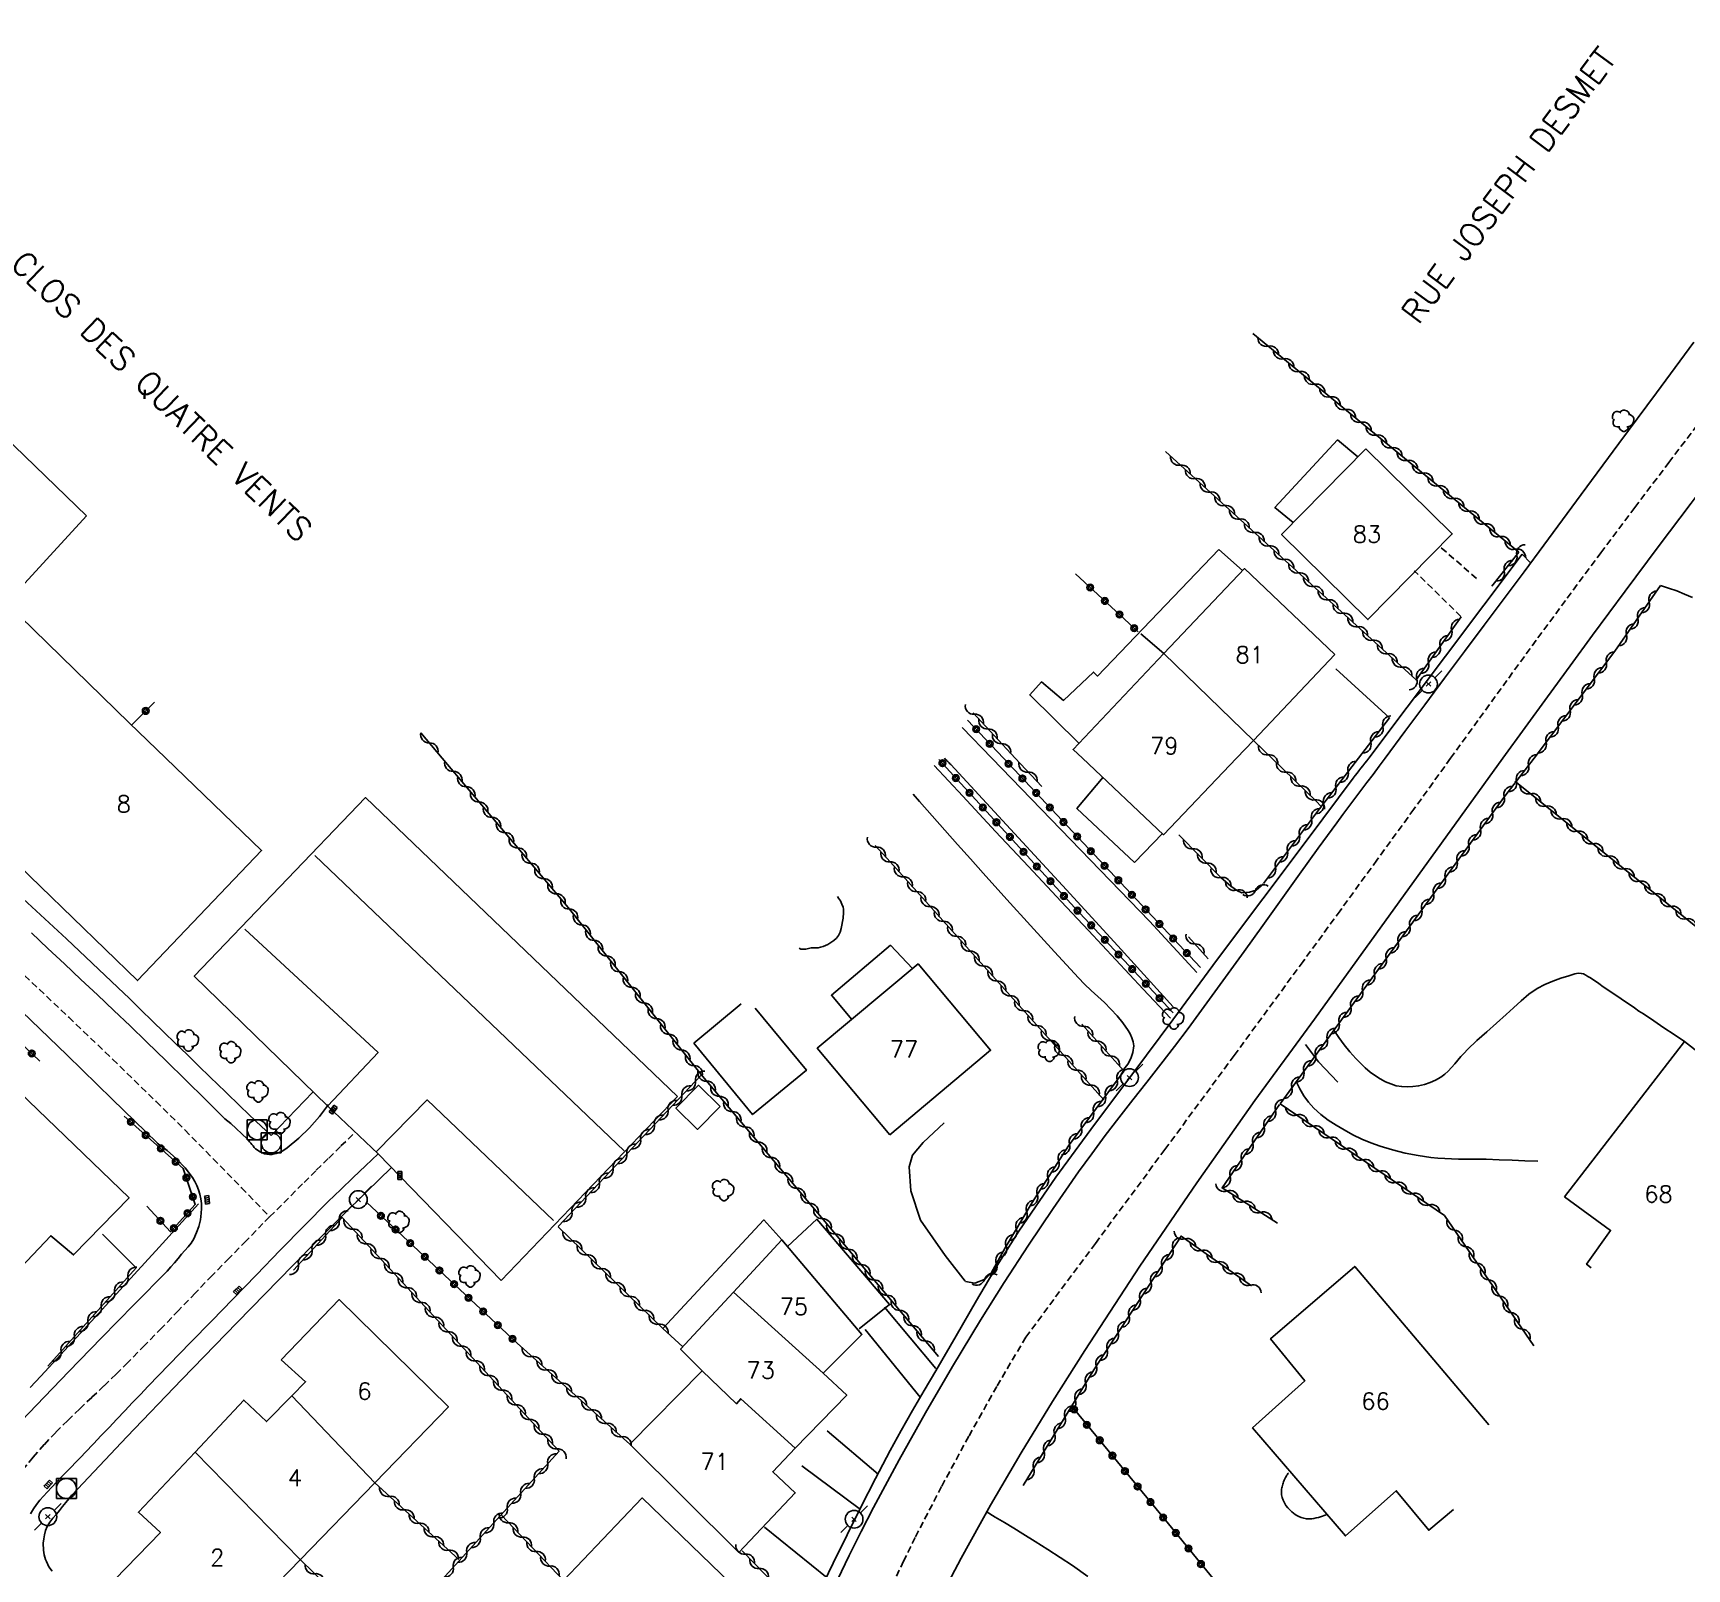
# Model space of a CAD drawing. Header units: millimetres. Extents: x 159000 to 160002, y 156999 to 158000.
# Drawn here: x 159365.5 to 159489.5, y 157110.2 to 157225.4 of the extents above; entities that cross this region are included whole.
import ezdxf
from ezdxf.enums import TextEntityAlignment as Align

# ---------------------------------------------------------------- set-up
doc = ezdxf.new("R2010")
doc.units = ezdxf.units.MM
doc.linetypes.add('DASHED', pattern=[0.75, 0.5, -0.25])
doc.layers.get('0').update_dxf_attribs({"linetype": 'CONTINUOUS'})
for name, color, linetype in [('W0001', 6, 'DASHED'), ('W0006', 2, 'CONTINUOUS'), ('W0008', 7, 'CONTINUOUS'), ('W0014', 7, 'CONTINUOUS'), ('W0017', 7, 'CONTINUOUS'), ('W0071', 7, 'CONTINUOUS'), ('W0101', 7, 'CONTINUOUS'), ('W0104', 1, 'CONTINUOUS'), ('W0112', 1, 'DASHED'), ('W0300', 7, 'CONTINUOUS'), ('W0310', 3, 'CONTINUOUS'), ('W0323', 7, 'CONTINUOUS'), ('W0401', 7, 'CONTINUOUS'), ('W0420', 7, 'CONTINUOUS'), ('W0473', 7, 'CONTINUOUS'), ('W0515', 5, 'CONTINUOUS'), ('W0989', 7, 'CONTINUOUS'), ('W0991', 7, 'CONTINUOUS'), ('W1102', 7, 'CONTINUOUS')]:
    doc.layers.add(name, color=color, linetype=linetype)
doc.styles.get("Standard").update_dxf_attribs({"font": 'romans.shx', "width": 0.85})

# ---------------------------------------------------------------- blocks, each defined once
blk = doc.blocks.new('T300')
for p, q in [((-0.8, 0.51), (-0.86, 0.34)), ((-0.86, 0.34), (-0.86, 0.17)), ((-0.86, 0.17), (-0.74, 0.06)), ((-0.69, 0.63), (-0.8, 0.51)), ((-0.8, -0.06), (-0.74, 0.06)), ((-0.74, 0.06), (-0.69, 0.11)), ((-0.57, 0.69), (-0.69, 0.63)), ((-0.46, 0.69), (-0.57, 0.69)), ((-0.29, 0.63), (-0.46, 0.69)), ((-0.29, 0.63), (-0.17, 0.74)), ((-0.23, 0.57), (-0.29, 0.63)), ((-0.17, 0.74), (-0.06, 0.8)), ((-0.06, 0.8), (0.06, 0.8)), ((0.06, 0.8), (0.23, 0.74)), ((0.23, 0.74), (0.34, 0.63)), ((0.34, 0.63), (0.4, 0.51)), ((0.46, 0.46), (0.34, 0.46)), ((0.4, 0.51), (0.4, 0.46)), ((0.57, 0.4), (0.46, 0.46)), ((0.57, 0.4), (0.69, 0.29)), ((0.69, 0.29), (0.74, 0.17)), ((0.74, 0.06), (0.69, -0.17)), ((0.74, 0.17), (0.74, 0.06)), ((-0.8, -0.17), (-0.8, -0.06)), ((-0.8, -0.23), (-0.8, -0.17)), ((-0.74, -0.34), (-0.8, -0.23)), ((-0.69, -0.4), (-0.74, -0.34)), ((-0.51, -0.46), (-0.69, -0.4)), ((-0.4, -0.46), (-0.51, -0.46)), ((-0.4, -0.46), (-0.34, -0.46)), ((-0.34, -0.46), (-0.34, -0.4)), ((-0.34, -0.51), (-0.34, -0.46)), ((-0.29, -0.63), (-0.34, -0.51)), ((-0.17, -0.74), (-0.29, -0.63)), ((-0.06, -0.8), (-0.17, -0.74)), ((0.06, -0.8), (-0.06, -0.8)), ((0.17, -0.74), (0.06, -0.8)), ((0.23, -0.69), (0.17, -0.74)), ((0.29, -0.46), (0.23, -0.46)), ((0.29, -0.63), (0.23, -0.69)), ((0.46, -0.4), (0.29, -0.46)), ((0.34, -0.51), (0.29, -0.63)), ((0.34, -0.51), (0.34, -0.46)), ((0.57, -0.34), (0.46, -0.4)), ((0.63, -0.29), (0.57, -0.34)), ((0.69, -0.17), (0.63, -0.29))]:
    blk.add_line(p, q)
blk = doc.blocks.new('T473')
for p, q in [((-0.166667, 0.166667), (0.166667, -0.166667)), ((-0.166667, -0.166667), (0.166667, 0.166667)), ((0.500001, 0.500001), (1.000002, 1.000002)), ((-1.000002, -1.000002), (-0.500001, -0.500001))]:
    blk.add_line(p, q)
blk.add_ellipse((0, 0), major_axis=(0.471405, 0.471405), ratio=1, start_param=5.4977871438, end_param=11.780972451)
blk = doc.blocks.new('T420')
for p, q in [((0.75, 0.75), (-0.75, 0.75)), ((-0.75, 0.75), (-0.75, -0.75)), ((0.75, 0.75), (0.75, -0.75)), ((0.75, -0.75), (-0.75, -0.75))]:
    blk.add_line(p, q)
blk.add_ellipse((0, 0), major_axis=(-0.53, 0.53), ratio=1, start_param=3.926991, end_param=10.210176)
blk = doc.blocks.new('T401')
for p, q in [((-0.3, 0.3), (0, 0.3)), ((-0.3, -0.25), (-0.3, 0.3)), ((-0.3, 0.15), (0, 0.15)), ((-0.3, 0), (0, 0)), ((0, 0.3), (0, -0.25)), ((-0.3, -0.15), (0, -0.15)), ((-0.3, -0.25), (-0.3, -0.3)), ((-0.3, -0.3), (0, -0.3)), ((0, -0.3), (0, -0.25))]:
    blk.add_line(p, q)
blk = doc.blocks.new('t310o')
at = {"color": 0, "linetype": 'Continuous'}
for centre, start, end in [((-0.5, 0.38), 216.8699, 323.1304), ((0.5, -0.37), 36.8699, 143.1303)]:
    blk.add_arc(centre, 0.625, start, end, dxfattribs=at)
blk = doc.blocks.new('t323o')
at = {"color": 0, "linetype": 'Continuous'}
for radius in [0.25, 0.15]:
    blk.add_circle((0, 0), radius, dxfattribs=at)

msp = doc.modelspace()

# ---------------------------------------------------------------- linework, layer by layer
at = {"layer": 'W0001'}
for points in [[(159471.81, 157171), (159473.99, 157174.01), (159476.17, 157177.02), (159478.36, 157180.03), (159480.57, 157183.02), (159483.09, 157186.42), (159485.64, 157189.81), (159488.19, 157193.19), (159490.75, 157196.57), (159493.31, 157199.94), (159495.87, 157203.32), (159498.42, 157206.71), (159500.95, 157210.1), (159503.96, 157214.16), (159506.94, 157218.22), (159509.92, 157222.3), (159512.89, 157226.38), (159515.86, 157230.46), (159518.84, 157234.53), (159521.83, 157238.59), (159524.83, 157242.64), (159540.07, 157262.77)], [(159347.7, 157171), (159349.43, 157169.35), (159351.16, 157167.7), (159352.89, 157166.05), (159354.62, 157164.41), (159356.36, 157162.77), (159358.09, 157161.12), (159359.82, 157159.48), (159361.56, 157157.83), (159364.85, 157154.7), (159368.16, 157151.57), (159371.45, 157148.43), (159374.71, 157145.26), (159376.87, 157143.12), (159379, 157140.96), (159381.13, 157138.79), (159383.23, 157136.6)], [(159471.81, 157171), (159469.06, 157167.18), (159466.29, 157163.37), (159463.52, 157159.56), (159460.75, 157155.76), (159455.57, 157148.7), (159450.38, 157141.65), (159445.17, 157134.61), (159439.95, 157127.58), (159437.77, 157123.88), (159435.67, 157120.14), (159433.63, 157116.37), (159431.65, 157112.56), (159430.78, 157110.78), (159429.94, 157108.99), (159429.13, 157107.19), (159428.35, 157105.37), (159426.43, 157101.36), (159424.52, 157097.34), (159422.6, 157093.32), (159420.68, 157089.3), (159408.73, 157064.2)], [(159383.23, 157136.6), (159385.81, 157139.18), (159386.73, 157140.1), (159387.66, 157141.01), (159388.58, 157141.92), (159389.51, 157142.82)], [(159383.23, 157136.6), (159382.73, 157136.11), (159381.46, 157134.81), (159380.19, 157133.51), (159378.92, 157132.21), (159377.66, 157130.9), (159376.4, 157129.59), (159375.14, 157128.28), (159373.87, 157126.98), (159372.6, 157125.68), (159371.71, 157124.8), (159370.8, 157123.93), (159369.89, 157123.06), (159368.98, 157122.2), (159368.08, 157121.33), (159367.19, 157120.44), (159366.32, 157119.52), (159365.49, 157118.57), (159364.76, 157117.71)]]:
    msp.add_lwpolyline(points, dxfattribs=at)
at = {"layer": 'W0006'}
for points in [[(159409.82, 157141.55), (159386.62, 157163.7)], [(159381.38, 157158.18), (159391.36, 157148.92), (159387.59, 157144.93)], [(159391.24, 157141.51), (159395.05, 157145.37), (159404.52, 157136.32)]]:
    msp.add_lwpolyline(points, dxfattribs=at)
at = {"layer": 'W0008'}
for points in [[(159475.72, 157171), (159477.4, 157173.31), (159479.09, 157175.62), (159480.78, 157177.93), (159482.47, 157180.23), (159484.92, 157183.54), (159487.39, 157186.85), (159489.86, 157190.14), (159492.34, 157193.43), (159494.82, 157196.72), (159497.3, 157200.01), (159499.78, 157203.3), (159502.25, 157206.6), (159508, 157214.27), (159513.75, 157221.94), (159519.48, 157229.63), (159525.2, 157237.33), (159530.75, 157244.86), (159536.29, 157252.41), (159541.81, 157259.98), (159547.31, 157267.56)], [(159490.05, 157202.21), (159487.25, 157198.4), (159484.44, 157194.6), (159481.62, 157190.79), (159478.8, 157186.99), (159477.32, 157184.99), (159475.83, 157182.99), (159474.34, 157180.99), (159472.85, 157179), (159471.36, 157177), (159469.87, 157175), (159468.38, 157173), (159466.9, 157171)], [(159466.9, 157171), (159466.45, 157170.4), (159466, 157169.79), (159465.54, 157169.19), (159465.09, 157168.59), (159464.64, 157167.98), (159464.19, 157167.38), (159463.74, 157166.78), (159463.29, 157166.17), (159461.89, 157164.25), (159460.49, 157162.32), (159459.1, 157160.38), (159457.72, 157158.45), (159456.33, 157156.51), (159454.94, 157154.58), (159453.53, 157152.66), (159452.12, 157150.74), (159451.1, 157149.39), (159450.07, 157148.05), (159449.03, 157146.71), (159447.98, 157145.38), (159446.94, 157144.04), (159445.91, 157142.7), (159444.9, 157141.34), (159443.9, 157139.97), (159442, 157137.24), (159440.14, 157134.47), (159438.32, 157131.67), (159436.55, 157128.85), (159434.46, 157125.39), (159432.42, 157121.9), (159430.44, 157118.37), (159428.53, 157114.81), (159427.61, 157113.01), (159426.71, 157111.2), (159425.83, 157109.37)], [(159461.61, 157151.44), (159475.72, 157171)], [(159414.74, 157067.59), (159417.69, 157074.29), (159420.68, 157080.96), (159423.73, 157087.6), (159426.83, 157094.22), (159428.83, 157098.45), (159430.85, 157102.67), (159432.93, 157106.87), (159435.11, 157111.01), (159437.31, 157114.97), (159439.59, 157118.89), (159441.95, 157122.76), (159444.37, 157126.59), (159448.51, 157132.91), (159452.77, 157139.16), (159457.14, 157145.34), (159461.61, 157151.44)]]:
    msp.add_lwpolyline(points, dxfattribs=at)
at = {"layer": 'W0014'}
for points in [[(159344.9, 157171), (159345.92, 157170.01), (159346.95, 157169.02), (159347.98, 157168.03), (159349.01, 157167.05), (159350.54, 157165.58), (159352.07, 157164.11), (159353.6, 157162.64), (159355.13, 157161.17), (159356.66, 157159.71), (159358.18, 157158.24), (159359.71, 157156.77), (159361.24, 157155.3), (159364.63, 157152.01), (159368.03, 157148.73), (159371.41, 157145.44), (159374.8, 157142.15)], [(159383.35, 157142.7), (159382.2, 157143.79), (159381.05, 157144.89), (159379.91, 157145.99), (159378.76, 157147.09), (159377.9, 157147.92), (159377.03, 157148.77), (159376.17, 157149.61), (159375.3, 157150.45), (159374.44, 157151.29), (159373.57, 157152.14), (159372.71, 157152.97), (159371.83, 157153.81), (159369.91, 157155.64), (159367.98, 157157.45), (159366.04, 157159.26), (159364.1, 157161.06)], [(159379.88, 157143.96), (159378.42, 157145.41), (159376.95, 157146.86), (159375.47, 157148.31), (159373.99, 157149.74), (159372.77, 157150.92), (159371.54, 157152.09), (159370.31, 157153.25), (159369.07, 157154.41), (159367.84, 157155.57), (159366.6, 157156.74), (159365.37, 157157.9)], [(159386.46, 157145.96), (159383.35, 157142.7)], [(159387.65, 157145.02), (159386.98, 157144.12), (159386.23, 157143.28), (159385.42, 157142.5), (159384.55, 157141.79), (159384.36, 157141.66), (159384.16, 157141.54), (159383.95, 157141.44), (159383.73, 157141.36), (159383.56, 157141.32), (159383.39, 157141.29), (159383.22, 157141.28), (159383.04, 157141.3), (159382.84, 157141.34), (159382.65, 157141.42), (159382.46, 157141.51), (159382.29, 157141.63), (159382.18, 157141.71), (159382.08, 157141.81), (159381.99, 157141.92), (159381.9, 157142.02), (159381.82, 157142.13), (159381.73, 157142.24), (159381.64, 157142.35), (159381.55, 157142.45), (159381.14, 157142.84), (159380.73, 157143.22), (159380.31, 157143.6), (159379.88, 157143.96)], [(159374.8, 157142.12), (159375.55, 157141.58), (159376.24, 157140.96), (159376.88, 157140.29), (159377.44, 157139.55), (159377.62, 157139.26), (159377.77, 157138.96), (159377.9, 157138.64), (159377.99, 157138.31), (159378.07, 157137.96), (159378.11, 157137.6), (159378.12, 157137.24), (159378.1, 157136.88), (159378.03, 157136.39), (159377.91, 157135.89), (159377.75, 157135.42), (159377.54, 157134.96), (159377.35, 157134.64), (159377.11, 157134.35), (159376.86, 157134.08), (159376.62, 157133.8), (159376.36, 157133.48), (159376.09, 157133.16), (159375.81, 157132.85), (159375.54, 157132.54)], [(159365.3, 157114.32), (159365.51, 157114.69), (159365.73, 157115.03), (159365.99, 157115.34), (159366.26, 157115.64), (159366.53, 157115.94), (159366.88, 157116.33), (159367.24, 157116.71), (159367.6, 157117.08), (159367.96, 157117.46), (159368.33, 157117.83), (159368.69, 157118.2), (159369.06, 157118.58), (159369.42, 157118.95), (159370.01, 157119.57), (159370.6, 157120.19), (159371.18, 157120.81), (159371.77, 157121.43), (159372.36, 157122.05), (159372.94, 157122.67), (159373.53, 157123.29), (159374.12, 157123.91), (159375.7, 157125.54), (159377.29, 157127.17), (159378.88, 157128.8), (159380.47, 157130.42), (159382.25, 157132.26), (159384.03, 157134.1), (159385.82, 157135.93), (159387.63, 157137.75), (159388.56, 157138.65), (159389.49, 157139.55), (159390.43, 157140.44), (159391.38, 157141.32)], [(159368.41, 157115.76), (159372.52, 157120.09), (159376.64, 157124.4), (159380.79, 157128.68), (159384.96, 157132.95), (159386.79, 157134.8), (159388.64, 157136.65), (159390.49, 157138.48), (159392.36, 157140.31)], [(159377.89, 157137.57), (159374.94, 157134.34), (159371.98, 157131.1), (159369.03, 157127.88), (159366.07, 157124.65), (159365.27, 157123.8)], [(159375.54, 157132.54), (159373.06, 157130.04), (159370.61, 157127.54), (159368.17, 157125.01), (159365.74, 157122.47), (159364.62, 157121.31)], [(159366.92, 157110.02), (159366.67, 157110.36), (159366.48, 157110.74), (159366.41, 157110.9), (159366.36, 157111.07), (159366.32, 157111.25), (159366.29, 157111.42), (159366.27, 157111.6), (159366.26, 157111.77), (159366.25, 157111.95), (159366.25, 157112.13), (159366.28, 157112.45), (159366.33, 157112.76), (159366.42, 157113.07), (159366.54, 157113.37), (159366.73, 157113.7), (159366.97, 157114), (159367.23, 157114.29), (159367.47, 157114.58), (159367.7, 157114.87), (159367.93, 157115.17), (159368.16, 157115.46), (159368.39, 157115.75)]]:
    msp.add_lwpolyline(points, dxfattribs=at)
at = {"layer": 'W0017'}
for points in [[(159465.67, 157171), (159477.18, 157186.3)], [(159477.18, 157186.3), (159477.81, 157185.65)], [(159489.96, 157183.07), (159489.37, 157183.32), (159488.78, 157183.55), (159488.17, 157183.76), (159487.57, 157183.96)], [(159467.24, 157174.04), (159463.21, 157177.72)], [(159435.17, 157173.3), (159437.39, 157171)], [(159424.48, 157108.49), (159425.51, 157110.62), (159426.54, 157112.75), (159427.59, 157114.87), (159428.67, 157116.98), (159429.77, 157119.07), (159430.59, 157120.59), (159431.45, 157122.08), (159432.33, 157123.57), (159433.2, 157125.05), (159434.72, 157127.69), (159436.24, 157130.33), (159437.8, 157132.95), (159439.43, 157135.52), (159442.2, 157139.57), (159445.1, 157143.53), (159448.05, 157147.45), (159450.98, 157151.38), (159454.34, 157155.92), (159457.73, 157160.46), (159461.12, 157164.98), (159464.51, 157169.51), (159464.65, 157169.7), (159464.8, 157169.88), (159464.94, 157170.07), (159465.09, 157170.25), (159465.24, 157170.44), (159465.38, 157170.63), (159465.53, 157170.81), (159465.67, 157171)], [(159433.08, 157170.47), (159435.23, 157168.15), (159437.68, 157165.52), (159440.14, 157162.89), (159442.59, 157160.26), (159444.65, 157158.07), (159446.7, 157155.88), (159448.75, 157153.69), (159450.81, 157151.5)], [(159451.01, 157152.35), (159446.86, 157156.92), (159442.69, 157161.47), (159438.51, 157166.01), (159434.32, 157170.53), (159434.26, 157170.59), (159434.2, 157170.65), (159434.15, 157170.71), (159434.09, 157170.77), (159434.03, 157170.82), (159433.97, 157170.88), (159433.91, 157170.94), (159433.85, 157171)], [(159437.39, 157171), (159449.22, 157158.77), (159452.79, 157154.92)], [(159413.83, 157145.63), (159390.41, 157168.05), (159377.57, 157154.66), (159387.58, 157144.94), (159391.38, 157141.32), (159400.59, 157131.83)], [(159431.49, 157168.31), (159431.97, 157167.77), (159432.92, 157166.69), (159433.88, 157165.62), (159434.83, 157164.54), (159435.79, 157163.47), (159436.75, 157162.39), (159438.53, 157160.42), (159440.31, 157158.45), (159442.1, 157156.49), (159443.89, 157154.54), (159444.36, 157154.06), (159444.85, 157153.59), (159445.35, 157153.13), (159445.84, 157152.67), (159446.33, 157152.19), (159446.8, 157151.69), (159447.23, 157151.15), (159447.62, 157150.59), (159447.77, 157150.32), (159447.91, 157150.04), (159448.01, 157149.74), (159448.05, 157149.42), (159447.99, 157148.94), (159447.84, 157148.48), (159447.61, 157148.05), (159447.31, 157147.68)], [(159489.36, 157149.76), (159488.59, 157150.27), (159487.82, 157150.78), (159487.05, 157151.3), (159486.28, 157151.82), (159485.94, 157152.04), (159485.61, 157152.27), (159485.28, 157152.5), (159484.94, 157152.72), (159484.61, 157152.95), (159484.28, 157153.18), (159483.94, 157153.4), (159483.61, 157153.63), (159483.27, 157153.86), (159482.94, 157154.1), (159482.6, 157154.33), (159482.25, 157154.55), (159482.11, 157154.64), (159481.96, 157154.74), (159481.79, 157154.82), (159481.62, 157154.86), (159481.38, 157154.87), (159481.14, 157154.82), (159480.91, 157154.75), (159480.69, 157154.69), (159480.07, 157154.5), (159479.47, 157154.29), (159478.87, 157154.04), (159478.3, 157153.73), (159477.68, 157153.3), (159477.1, 157152.81), (159476.54, 157152.29), (159475.98, 157151.79), (159475.25, 157151.14), (159474.52, 157150.49), (159473.79, 157149.83), (159473.08, 157149.15), (159472.83, 157148.89), (159472.59, 157148.62), (159472.36, 157148.35), (159472.13, 157148.08), (159471.89, 157147.8), (159471.64, 157147.54), (159471.37, 157147.3), (159471.07, 157147.08), (159470.68, 157146.86), (159470.27, 157146.67), (159469.85, 157146.53), (159469.41, 157146.43), (159468.99, 157146.37), (159468.57, 157146.35), (159468.15, 157146.37), (159467.74, 157146.44), (159467.32, 157146.57), (159466.92, 157146.74), (159466.54, 157146.95), (159466.17, 157147.18), (159465.77, 157147.46), (159465.4, 157147.78), (159465.05, 157148.12), (159464.71, 157148.47), (159464.26, 157148.97), (159463.83, 157149.5), (159463.43, 157150.05), (159463.06, 157150.61)], [(159461.91, 157148.22), (159460.93, 157149.54)], [(159461.91, 157148.22), (159463.35, 157146.7)], [(159478.36, 157140.78), (159477.39, 157140.81), (159476.43, 157140.85), (159475.46, 157140.88), (159474.49, 157140.92), (159473.97, 157140.93), (159473.45, 157140.94), (159472.93, 157140.94), (159472.41, 157140.94), (159471.89, 157140.95), (159471.37, 157140.97), (159470.85, 157141.01), (159470.33, 157141.06), (159469.37, 157141.21), (159468.41, 157141.39), (159467.46, 157141.62), (159466.53, 157141.9), (159465.83, 157142.16), (159465.15, 157142.44), (159464.48, 157142.76), (159463.82, 157143.12), (159463.22, 157143.47), (159462.63, 157143.85), (159462.07, 157144.27), (159461.55, 157144.75), (159461.16, 157145.2), (159460.8, 157145.69), (159460.5, 157146.21), (159460.24, 157146.75)], [(159400.59, 157131.83), (159413.83, 157145.63)], [(159435.39, 157131.78), (159433.9, 157133.71), (159432.05, 157136.35), (159431.32, 157138.55), (159431.2, 157140.36), (159431.46, 157141.22), (159432.26, 157142.19), (159433.82, 157143.66)], [(159373.22, 157132.79), (159370.69, 157135.31)], [(159429.36, 157129.83), (159433.21, 157125.22)], [(159427.91, 157128.15), (159432.03, 157123.09)], [(159425.05, 157120.55), (159428.87, 157117.29)], [(159423.14, 157117.93), (159427.56, 157114.66)], [(159420.34, 157113.33), (159425.04, 157109.52)]]:
    msp.add_lwpolyline(points, dxfattribs=at)
at = {"layer": 'W0071'}
msp.add_lwpolyline([(159436.97, 157114.49), (159437.66, 157114.08), (159438.35, 157113.67), (159439.04, 157113.25), (159439.73, 157112.83), (159440.66, 157112.25), (159441.6, 157111.66), (159442.53, 157111.06), (159443.44, 157110.44), (159444.61, 157109.62)], dxfattribs=at)
at = {"layer": 'W0101'}
for points in [[(159369.49, 157189.19), (159359.42, 157198.92), (159349.9, 157208.33), (159340.35, 157198.43), (159350.31, 157188.86), (159359.68, 157179.41), (159353.54, 157173.3), (159355.96, 157171)], [(159375.45, 157171), (159372.68, 157173.67), (159363.49, 157182.63), (159369.49, 157189.19)], [(159450.31, 157178.85), (159456.35, 157185.23), (159463.14, 157178.79)], [(159444.21, 157171), (159443.5, 157171.66), (159450.31, 157178.85)], [(159463.14, 157178.79), (159457.03, 157172.34)], [(159457.03, 157172.34), (159455.76, 157171)], [(159355.96, 157171), (159363.65, 157163.76), (159363.62, 157163.73), (159373.32, 157154.32), (159382.63, 157164.09), (159375.45, 157171)], [(159455.76, 157171), (159450.29, 157165.27), (159444.21, 157171)], [(159492.88, 157147.01), (159489.36, 157149.76), (159480.37, 157138.1)], [(159363.66, 157131.86), (159366.81, 157135.19), (159368.52, 157133.75), (159372.69, 157138.04), (159364.47, 157145.95)], [(159480.37, 157138.1), (159483.81, 157135.58), (159482.02, 157133.05), (159482.37, 157132.79)], [(159424.74, 157124.88), (159427.65, 157127.79), (159421.65, 157134.87), (159418.02, 157130.96)], [(159472.02, 157114.66), (159470.18, 157113.1), (159467.74, 157116.06), (159463.92, 157112.67), (159456.96, 157120.77), (159460.87, 157124.31), (159458.31, 157127.46), (159464.63, 157132.89), (159474.68, 157121)], [(159418.02, 157130.96), (159414.06, 157126.68), (159415.68, 157125.06)], [(159384.1, 157125.88), (159388.44, 157130.4), (159396.64, 157122.35), (159391.11, 157116.65)], [(159384.89, 157123.17), (159385.93, 157124.24), (159384.1, 157125.88)], [(159415.68, 157125.06), (159410.25, 157119.54), (159418.42, 157111.42)], [(159422.64, 157119.24), (159426.52, 157123.23), (159424.74, 157124.88)], [(159377.63, 157118.95), (159381.29, 157122.86), (159383, 157121.25), (159384.89, 157123.17)], [(159385.54, 157110.89), (159378.02, 157103.14), (159371.62, 157109.39), (159375.03, 157112.93), (159373.39, 157114.44), (159377.63, 157118.95)], [(159418.42, 157111.42), (159422.65, 157115.89), (159420.97, 157117.48), (159422.64, 157119.24)], [(159391.11, 157116.65), (159385.54, 157110.89)], [(159414, 157101.67), (159417.93, 157105.87), (159416.24, 157107.42), (159417.83, 157109.1), (159411.17, 157115.52), (159405.28, 157109.33), (159407.1, 157107.66)]]:
    msp.add_lwpolyline(points, dxfattribs=at)
for points in [[(159465.46, 157194.21), (159459.14, 157187.79), (159465.61, 157181.41), (159471.94, 157187.83)], [(159429.75, 157142.76), (159437.31, 157149.1), (159431.87, 157155.58), (159424.31, 157149.25)]]:
    msp.add_lwpolyline(points, close=True, dxfattribs=at)
at = {"layer": 'W0104'}
for points in [[(159463.34, 157194.89), (159458.64, 157189.8), (159460.01, 157188.68)], [(159463.34, 157194.89), (159464.86, 157193.6)], [(159454.43, 157186.66), (159445.33, 157177.17), (159445.02, 157177.46), (159442.78, 157175.34), (159441.13, 157176.73), (159440.25, 157175.75), (159443.94, 157172.12)], [(159454.43, 157186.66), (159456.21, 157185.09)], [(159448.58, 157180.34), (159450.31, 157178.85)], [(159448.11, 157163.18), (159443.78, 157167.24), (159445.74, 157169.58)], [(159448.11, 157163.18), (159450.2, 157165.36)], [(159429.81, 157156.99), (159425.37, 157153.22), (159426.89, 157151.41)], [(159429.81, 157156.99), (159431.46, 157155.24)], [(159418.6, 157152.57), (159415.04, 157149.62)], [(159415.04, 157149.62), (159419.46, 157144.27), (159423.49, 157147.6), (159419.64, 157152.25)], [(159421.65, 157134.87), (159420.3, 157136.37), (159412.72, 157128.24), (159414.22, 157126.86)], [(159427.44, 157128.2), (159429.73, 157130.02), (159424.27, 157136.42), (159422.07, 157134.38)], [(159462.48, 157114.26), (159462.34, 157114.21), (159462.2, 157114.15), (159462.05, 157114.1), (159461.9, 157114.06), (159461.73, 157114.02), (159461.55, 157113.97), (159461.38, 157113.94), (159461.19, 157113.94), (159461, 157113.95), (159460.8, 157113.99), (159460.61, 157114.05), (159460.43, 157114.12), (159460.29, 157114.19), (159460.15, 157114.28), (159460.02, 157114.37), (159459.9, 157114.47), (159459.75, 157114.62), (159459.6, 157114.78), (159459.46, 157114.95), (159459.35, 157115.14), (159459.26, 157115.34), (159459.19, 157115.55), (159459.14, 157115.76), (159459.12, 157115.98), (159459.13, 157116.08), (159459.13, 157116.17), (159459.15, 157116.27), (159459.17, 157116.36), (159459.2, 157116.45), (159459.22, 157116.54), (159459.25, 157116.63), (159459.28, 157116.72), (159459.33, 157116.84), (159459.38, 157116.95), (159459.44, 157117.06), (159459.5, 157117.17), (159459.53, 157117.23), (159459.57, 157117.28), (159459.61, 157117.34), (159459.65, 157117.39)]]:
    msp.add_lwpolyline(points, dxfattribs=at)
msp.add_lwpolyline([(159417.02, 157144.88), (159415.39, 157146.48), (159413.7, 157144.76), (159415.32, 157143.16)], close=True, dxfattribs=at)
at = {"layer": 'W0112'}
for points in [[(159473.76, 157184.49), (159471.02, 157186.87)], [(159472.59, 157181.63), (159469.09, 157185.05)]]:
    msp.add_lwpolyline(points, dxfattribs=at)
at = {"layer": 'W0310'}
for points in [[(159456.97, 157202.86), (159476.94, 157186.45)], [(159472.6, 157181.6), (159469.23, 157176.88), (159450.44, 157194)], [(159476.94, 157186.45), (159474.9, 157183.9)], [(159487.57, 157183.96), (159484.14, 157179.04)], [(159478.07, 157171), (159484.14, 157179.04)], [(159439.15, 157171), (159436, 157174.42)], [(159464.91, 157171), (159467.24, 157174.04)], [(159394.58, 157172.9), (159396.18, 157171)], [(159458.4, 157171), (159457.06, 157172.31)], [(159396.18, 157171), (159405.61, 157159.8), (159415.69, 157147.15), (159433.4, 157126.14)], [(159441.14, 157168.88), (159439.15, 157171)], [(159457.78, 157161.62), (159461.98, 157167.22), (159464.91, 157171)], [(159461.76, 157167.76), (159458.4, 157171)], [(159459.03, 157145.09), (159475.88, 157168.16), (159478.07, 157171)], [(159476.62, 157169.28), (159497.16, 157152.8)], [(159461.76, 157167.76), (159462.08, 157167.42)], [(159445.8, 157145.37), (159429.79, 157163.2), (159428.64, 157164.45)], [(159451.43, 157165.27), (159454.57, 157162.06), (159455.33, 157161.41), (159455.82, 157161.06), (159456.15, 157160.92), (159456.73, 157160.95), (159457.23, 157161.11), (159457.76, 157161.56)], [(159452.16, 157157.61), (159453.64, 157155.95)], [(159447.3, 157147.56), (159444.15, 157151.05)], [(159404.88, 157135.88), (159415.59, 157147.22)], [(159435.42, 157131.75), (159436.12, 157131.64), (159436.9, 157131.92), (159437.37, 157132.43), (159438.41, 157134.28), (159440.43, 157137.67), (159443.14, 157141.93), (159447.3, 157147.53)], [(159458.97, 157145.03), (159454.67, 157138.77), (159458.84, 157136.13)], [(159471.36, 157136.71), (159459.03, 157145.09)], [(159385.02, 157132.61), (159388.66, 157136.55), (159404.94, 157119.03), (159395.09, 157108.23), (159382.45, 157095.19)], [(159412.72, 157128.24), (159404.86, 157135.85)], [(159478.05, 157126.94), (159471.36, 157136.71)], [(159456.88, 157131.43), (159451.6, 157135.16), (159445.06, 157125.14), (159439.75, 157116.45)], [(159373.22, 157132.79), (159366.58, 157125.4)], [(159410.25, 157119.54), (159401.79, 157127.12)], [(159397.42, 157110.9), (159391.11, 157116.65)], [(159400.61, 157114.22), (159405.28, 157109.33)], [(159391.71, 157104.84), (159385.53, 157110.89)], [(159423.09, 157107.01), (159418.67, 157111.55)]]:
    msp.add_lwpolyline(points, dxfattribs=at)
at = {"layer": 'W0323'}
for points in [[(159448.37, 157180.49), (159443.67, 157184.83)], [(159374.58, 157175.2), (159372.87, 157173.49)], [(159438.27, 157171), (159435.58, 157173.86)], [(159433.42, 157170.92), (159443.63, 157159.78), (159451, 157151.9)], [(159453.05, 157155.3), (159438.27, 157171)], [(159343.07, 157121.71), (159337.5, 157127.25), (159361.57, 157152.49), (159365.98, 157148.29)], [(159372.32, 157144.16), (159376.75, 157140.24), (159377.65, 157137.53), (159375.8, 157135.49), (159374.01, 157137.41)], [(159390.49, 157137.71), (159401.79, 157127.12)], [(159464.47, 157096.62), (159450.65, 157113.57), (159443.57, 157122.17)]]:
    msp.add_lwpolyline(points, dxfattribs=at)
at = {"layer": 'W0515'}
for points in [[(159424.38, 157156.79), (159424.56, 157156.83), (159424.75, 157156.88), (159424.93, 157156.95), (159425.1, 157157.03), (159425.33, 157157.17), (159425.54, 157157.32), (159425.74, 157157.5), (159425.9, 157157.71), (159426.03, 157157.96), (159426.11, 157158.22), (159426.16, 157158.49), (159426.2, 157158.75), (159426.22, 157158.88), (159426.24, 157159.01), (159426.26, 157159.15), (159426.28, 157159.28), (159426.28, 157159.42), (159426.28, 157159.55), (159426.27, 157159.69), (159426.24, 157159.82), (159426.16, 157160.07), (159426.05, 157160.3), (159425.91, 157160.52), (159425.83, 157160.63)], [(159422.96, 157156.75), (159423.08, 157156.69), (159423.2, 157156.67), (159423.31, 157156.67), (159423.43, 157156.68), (159423.54, 157156.7), (159423.64, 157156.72), (159423.75, 157156.75), (159423.86, 157156.77), (159423.97, 157156.78), (159424.02, 157156.78), (159424.07, 157156.78), (159424.12, 157156.78), (159424.17, 157156.78), (159424.22, 157156.78), (159424.27, 157156.78), (159424.33, 157156.78), (159424.38, 157156.79)]]:
    msp.add_lwpolyline(points, dxfattribs=at)
at = {"layer": 'W1102'}
for points in [[(159450.31, 157178.85), (159457.06, 157172.31)], [(159418.02, 157130.96), (159424.74, 157124.88)], [(159415.68, 157125.06), (159418.26, 157122.59), (159418.57, 157122.96), (159422.64, 157119.24)], [(159384.89, 157123.17), (159391.11, 157116.65)], [(159377.63, 157118.95), (159385.53, 157110.89)]]:
    msp.add_lwpolyline(points, dxfattribs=at)

# ---------------------------------------------------------------- block references
at = {"layer": 'W0300'}
for p in [(159484.81, 157196.32), (159451.06, 157151.48), (159377.14, 157149.83), (159380.34, 157148.95), (159441.73, 157149.05), (159382.39, 157146.01), (159384.03, 157143.64), (159417.31, 157138.61), (159392.96, 157136.22), (159398.29, 157132.14)]:
    msp.add_blockref('T300', p, dxfattribs=at)
at = {"layer": 'W0310'}
for p, rotation in [((159458.13, 157201.91), 320.5721978039394), ((159459.29, 157200.96), 320.5721978039394), ((159460.45, 157200.01), 320.5721978039394), ((159461.61, 157199.05), 320.5721978039394), ((159462.77, 157198.1), 320.5721978039394), ((159463.92, 157197.15), 320.5721978039394), ((159465.08, 157196.2), 320.5721978039394), ((159466.24, 157195.24), 320.5721978039394), ((159467.4, 157194.29), 320.5721978039394), ((159451.55, 157192.99), 137.6628015689544), ((159468.56, 157193.34), 320.5721978039394), ((159452.66, 157191.98), 137.6628015689544), ((159469.72, 157192.39), 320.5721978039394), ((159453.76, 157190.97), 137.6628015689544), ((159470.88, 157191.43), 320.5721978039394), ((159454.87, 157189.96), 137.6628015689544), ((159472.04, 157190.48), 320.5721978039394), ((159473.19, 157189.53), 320.5721978039394), ((159455.98, 157188.95), 137.6628015689544), ((159474.35, 157188.57), 320.5721978039394), ((159457.09, 157187.94), 137.6628015689544), ((159458.2, 157186.93), 137.6628015689544), ((159475.51, 157187.62), 320.5721978039394), ((159459.31, 157185.92), 137.6628015689544), ((159476.67, 157186.67), 320.5721978039394), ((159476.78, 157186.24), 231.2606295672833), ((159460.42, 157184.91), 137.6628015689544), ((159475.84, 157185.07), 231.2606295672833), ((159461.53, 157183.9), 137.6628015689544), ((159462.63, 157182.89), 137.6628015689544), ((159463.74, 157181.88), 137.6628015689544), ((159486.71, 157182.73), 235.1942661563805), ((159464.85, 157180.87), 137.6628015689544), ((159471.89, 157180.61), 234.4979346177933), ((159485.85, 157181.5), 235.1942661563805), ((159465.96, 157179.86), 137.6628015689544), ((159471.02, 157179.39), 234.4979346177933), ((159485, 157180.27), 235.1942661563805), ((159467.07, 157178.85), 137.6628015689544), ((159470.15, 157178.17), 234.4979346177933), ((159483.5, 157178.18), 52.94169893545727), ((159468.18, 157177.84), 137.6628015689544), ((159469.27, 157176.95), 234.4979346177933), ((159482.59, 157176.99), 52.94169893545727), ((159481.69, 157175.79), 52.94169893545727), ((159480.78, 157174.59), 52.94169893545727), ((159436.1, 157174.31), 132.6980978978612), ((159437.12, 157173.2), 132.6980978978612), ((159466.74, 157173.38), 52.63524767076875), ((159479.88, 157173.39), 52.94169893545727), ((159395.21, 157172.15), 310.0081582333099), ((159438.13, 157172.1), 132.6980978978612), ((159465.83, 157172.19), 52.63524767076875), ((159478.98, 157172.2), 52.94169893545727), ((159458.13, 157171.26), 135.7817892347076), ((159397.01, 157170.01), 310.0839338357174), ((159440.11, 157169.97), 133.1139750078663), ((159459.48, 157169.96), 136.0671697744721), ((159464.13, 157169.99), 52.21170915939435), ((159477.67, 157170.48), 52.37633625840694), ((159397.98, 157168.86), 310.0839338357174), ((159460.56, 157168.92), 136.0671697744721), ((159463.21, 157168.8), 52.21170915939435), ((159475.84, 157168.1), 53.84250950033675), ((159476.76, 157169.29), 52.37633625840694), ((159477.79, 157168.34), 321.2683814840736), ((159398.94, 157167.71), 310.0839338357174), ((159461.64, 157167.88), 136.0671697744721), ((159462.29, 157167.62), 52.21170915939435), ((159474.96, 157166.89), 53.84250950033675), ((159478.96, 157167.4), 321.2683814840736), ((159399.91, 157166.56), 310.0839338357174), ((159461.39, 157166.42), 53.11095722960416), ((159474.07, 157165.68), 53.84250950033675), ((159480.13, 157166.46), 321.2683814840736), ((159400.88, 157165.42), 310.0839338357174), ((159460.48, 157165.22), 53.11095722960416), ((159473.19, 157164.47), 53.84250950033675), ((159481.3, 157165.52), 321.2683814840736), ((159482.47, 157164.59), 321.2683814840736), ((159401.84, 157164.27), 310.0839338357174), ((159428.75, 157164.34), 132.5582712086121), ((159429.76, 157163.23), 132.5582712086121), ((159452.48, 157164.2), 314.3687277194213), ((159459.58, 157164.02), 53.11095722960416), ((159472.3, 157163.26), 53.84250950033675), ((159483.64, 157163.65), 321.2683814840736), ((159402.81, 157163.12), 310.0839338357174), ((159403.77, 157161.97), 310.0839338357174), ((159430.77, 157162.11), 131.9263936365628), ((159453.53, 157163.13), 314.3687277194213), ((159454.58, 157162.05), 319.3679384962932), ((159458.68, 157162.82), 53.11095722960416), ((159471.42, 157162.05), 53.84250950033675), ((159484.81, 157162.71), 321.2683814840736), ((159404.74, 157160.83), 310.0839338357174), ((159431.77, 157161), 131.9263936365628), ((159455.75, 157161.11), 324.3534873730175), ((159457.18, 157161.09), 18.09237254811216), ((159470.53, 157160.84), 53.84250950033675), ((159485.98, 157161.77), 321.2683814840736), ((159487.15, 157160.83), 321.2683814840736), ((159405.7, 157159.68), 308.5685007307357), ((159432.77, 157159.88), 131.9263936365628), ((159469.65, 157159.62), 53.84250950033675), ((159488.32, 157159.89), 321.2683814840736), ((159406.64, 157158.5), 308.5685007307357), ((159433.77, 157158.77), 131.9263936365628), ((159468.76, 157158.41), 53.84250950033675), ((159489.49, 157158.95), 321.2683814840736), ((159407.57, 157157.33), 308.5685007307357), ((159434.77, 157157.65), 131.9263936365628), ((159452.64, 157157.07), 311.783393783704), ((159467.88, 157157.2), 53.84250950033675), ((159408.51, 157156.16), 308.5685007307357), ((159435.78, 157156.53), 131.9263936365628), ((159466.99, 157155.99), 53.84250950033675), ((159409.44, 157154.98), 308.5685007307357), ((159436.78, 157155.42), 131.9263936365628), ((159466.11, 157154.78), 53.84250950033675), ((159410.38, 157153.81), 308.5685007307357), ((159437.78, 157154.3), 131.9263936365628), ((159465.22, 157153.57), 53.84250950033675), ((159411.31, 157152.64), 308.5685007307357), ((159438.78, 157153.19), 131.9263936365628), ((159439.79, 157152.07), 131.9263936365628), ((159464.34, 157152.36), 53.84250950033675), ((159412.25, 157151.47), 308.5685007307357), ((159440.79, 157150.95), 131.9263936365628), ((159444.29, 157150.9), 132.033039512178), ((159463.45, 157151.15), 53.84250950033675), ((159413.18, 157150.29), 308.5685007307357), ((159441.79, 157149.84), 131.9263936365628), ((159445.29, 157149.78), 132.033039512178), ((159462.57, 157149.94), 53.84250950033675), ((159414.12, 157149.12), 308.5685007307357), ((159442.79, 157148.72), 131.9263936365628), ((159446.3, 157148.67), 132.033039512178), ((159461.68, 157148.72), 53.84250950033675), ((159415.05, 157147.95), 308.5685007307357), ((159443.79, 157147.61), 131.9263936365628), ((159460.8, 157147.51), 53.84250950033675), ((159415.18, 157146.79), 46.67106402467142), ((159416, 157146.78), 310.1157701300558), ((159444.8, 157146.49), 131.9263936365628), ((159446.81, 157146.87), 53.40322649756101), ((159459.91, 157146.3), 53.84250950033675), ((159413.12, 157144.61), 46.67106402467142), ((159414.15, 157145.7), 46.67106402467142), ((159416.97, 157145.64), 310.1157701300558), ((159445.92, 157145.66), 53.40322649756101), ((159458.67, 157144.59), 235.4422623818363), ((159412.09, 157143.51), 46.67106402467142), ((159417.93, 157144.49), 310.1157701300558), ((159418.9, 157143.34), 310.1157701300558), ((159445.02, 157144.46), 53.40322649756101), ((159457.82, 157143.35), 235.4422623818363), ((159460.27, 157144.25), 145.7926832383643), ((159411.06, 157142.42), 46.67106402467142), ((159419.87, 157142.2), 310.1157701300558), ((159443.23, 157142.05), 53.40322649756101), ((159444.13, 157143.25), 53.40322649756101), ((159456.97, 157142.12), 235.4422623818363), ((159461.51, 157143.41), 145.7926832383643), ((159462.75, 157142.56), 145.7926832383643), ((159410.03, 157141.33), 46.67106402467142), ((159420.83, 157141.05), 310.1157701300558), ((159442.42, 157140.79), 57.48407363383468), ((159456.12, 157140.88), 235.4422623818363), ((159463.99, 157141.72), 145.7926832383643), ((159409, 157140.24), 46.67106402467142), ((159421.8, 157139.9), 310.1157701300558), ((159441.61, 157139.52), 57.48407363383468), ((159455.27, 157139.64), 235.4422623818363), ((159465.23, 157140.88), 145.7926832383643), ((159466.47, 157140.03), 145.7926832383643), ((159407.97, 157139.15), 46.67106402467142), ((159422.76, 157138.75), 310.1157701300558), ((159455.04, 157138.54), 327.6608992318567), ((159467.71, 157139.19), 145.7926832383643), ((159406.94, 157138.06), 46.67106402467142), ((159423.73, 157137.61), 310.1157701300558), ((159440.81, 157138.26), 57.48407363383468), ((159456.31, 157137.73), 327.6608992318567), ((159468.95, 157138.35), 145.7926832383643), ((159470.19, 157137.5), 145.7926832383643), ((159388.45, 157136.32), 47.23070191013717), ((159405.91, 157136.97), 46.67106402467142), ((159424.7, 157136.46), 310.1157701300558), ((159440.02, 157136.98), 59.1664023958529), ((159457.57, 157136.93), 327.6608992318567), ((159387.43, 157135.22), 47.23070191013717), ((159389.47, 157135.68), 312.899723422613), ((159405.94, 157134.8), 135.9557195480176), ((159425.66, 157135.31), 310.1157701300558), ((159439.25, 157135.69), 59.1664023958529), ((159451.89, 157134.95), 144.7462714969317), ((159472.12, 157135.6), 124.419130496314), ((159386.41, 157134.12), 47.23070191013717), ((159390.49, 157134.58), 312.899723422613), ((159391.51, 157133.48), 312.899723422613), ((159407.01, 157133.76), 135.9557195480176), ((159426.63, 157134.17), 310.1157701300558), ((159438.48, 157134.41), 59.1664023958529), ((159450.97, 157134.2), 236.8481951614298), ((159453.11, 157134.09), 144.7462714969317), ((159472.97, 157134.37), 124.419130496314), ((159385.39, 157133.02), 47.23070191013717), ((159392.53, 157132.38), 312.899723422613), ((159408.09, 157132.72), 135.9557195480176), ((159427.6, 157133.02), 310.1157701300558), ((159437.75, 157133.1), 60.74980277598801), ((159450.15, 157132.94), 236.8481951614298), ((159454.34, 157133.22), 144.7462714969317), ((159455.56, 157132.36), 144.7462714969317), ((159473.81, 157133.13), 124.419130496314), ((159371.59, 157130.98), 228.0390070583262), ((159372.6, 157132.09), 228.0390070583262), ((159393.55, 157131.28), 312.899723422613), ((159409.17, 157131.67), 135.9557195480176), ((159428.56, 157131.87), 310.1157701300558), ((159436.86, 157131.91), 19.55189367851823), ((159449.33, 157131.68), 236.8481951614298), ((159456.79, 157131.49), 144.7462714969317), ((159474.66, 157131.89), 124.419130496314), ((159370.59, 157129.86), 228.0390070583262), ((159394.57, 157130.18), 312.899723422613), ((159410.25, 157130.63), 135.9557195480176), ((159429.53, 157130.72), 310.1157701300558), ((159448.51, 157130.43), 236.8481951614298), ((159475.51, 157130.65), 124.419130496314), ((159369.59, 157128.75), 228.0390070583262), ((159395.59, 157129.08), 312.899723422613), ((159411.33, 157129.59), 135.9557195480176), ((159412.41, 157128.55), 135.9557195480176), ((159430.5, 157129.58), 310.1157701300558), ((159431.46, 157128.43), 310.1157701300558), ((159447.69, 157129.17), 236.8481951614298), ((159476.36, 157129.42), 124.419130496314), ((159368.58, 157127.63), 228.0390070583262), ((159396.61, 157127.98), 312.899723422613), ((159432.43, 157127.28), 310.1157701300558), ((159446.87, 157127.92), 236.8481951614298), ((159477.2, 157128.18), 124.419130496314), ((159367.58, 157126.52), 228.0390070583262), ((159397.63, 157126.89), 312.899723422613), ((159402.91, 157126.12), 138.1197890568515), ((159446.05, 157126.66), 236.8481951614298), ((159398.66, 157125.79), 312.899723422613), ((159404.03, 157125.12), 138.1197890568515), ((159445.23, 157125.41), 236.8481951614298), ((159399.68, 157124.69), 312.899723422613), ((159400.7, 157123.59), 312.899723422613), ((159405.14, 157124.12), 138.1197890568515), ((159444.44, 157124.13), 238.5840169158169), ((159401.72, 157122.49), 312.899723422613), ((159406.26, 157123.12), 138.1197890568515), ((159443.66, 157122.85), 238.5840169158169), ((159402.74, 157121.39), 312.899723422613), ((159407.38, 157122.12), 138.1197890568515), ((159408.49, 157121.11), 138.1197890568515), ((159442.88, 157121.57), 238.5840169158169), ((159403.76, 157120.29), 312.899723422613), ((159409.61, 157120.11), 138.1197890568515), ((159442.1, 157120.29), 238.5840169158169), ((159404.78, 157119.19), 312.899723422613), ((159441.31, 157119.01), 238.5840169158169), ((159404.08, 157118.09), 227.6186811591431), ((159440.53, 157117.73), 238.5840169158169), ((159403.07, 157116.98), 227.6186811591431), ((159392.22, 157115.64), 137.6233442318519), ((159402.06, 157115.87), 227.6186811591431), ((159393.33, 157114.63), 137.6233442318519), ((159394.44, 157113.62), 137.6233442318519), ((159400.04, 157113.65), 227.6186811591431), ((159401.05, 157114.76), 227.6186811591431), ((159401.14, 157113.66), 313.7003250976874), ((159395.55, 157112.61), 137.6233442318519), ((159399.02, 157112.55), 227.6186811591431), ((159402.18, 157112.58), 313.7003250976874), ((159396.66, 157111.6), 137.6233442318519), ((159398.01, 157111.44), 227.6186811591431), ((159403.21, 157111.5), 313.7003250976874), ((159418.91, 157111.31), 134.2330285184546), ((159386.61, 157109.84), 135.5909721076542), ((159397, 157110.33), 227.6186811591431), ((159404.25, 157110.41), 313.7003250976874), ((159419.95, 157110.23), 134.2330285184546)]:
    msp.add_blockref('t310o', p, dxfattribs=dict(at, rotation=rotation))
at = {"layer": 'W0323'}
for p, rotation in [((159444.78, 157183.81), 137.2536523719329), ((159445.88, 157182.8), 137.2536523719329), ((159446.98, 157181.78), 137.2536523719329), ((159448.08, 157180.76), 137.2536523719329), ((159373.93, 157174.55), 224.9664937003695), ((159436.22, 157173.19), 133.2117319518319), ((159437.24, 157172.09), 133.2117319518319), ((159433.69, 157170.63), 312.4996077845121), ((159438.66, 157170.59), 133.2692274080984), ((159434.7, 157169.52), 312.4996077845121), ((159439.69, 157169.49), 133.2692274080984), ((159435.72, 157168.41), 312.4996077845121), ((159440.72, 157168.4), 133.2692274080984), ((159436.73, 157167.31), 312.4996077845121), ((159437.74, 157166.2), 312.4996077845121), ((159441.75, 157167.31), 133.2692274080984), ((159442.77, 157166.22), 133.2692274080984), ((159438.76, 157165.1), 312.4996077845121), ((159443.8, 157165.13), 133.2692274080984), ((159439.77, 157163.99), 312.4996077845121), ((159444.83, 157164.03), 133.2692274080984), ((159440.78, 157162.88), 312.4996077845121), ((159445.86, 157162.94), 133.2692274080984), ((159441.8, 157161.78), 312.4996077845121), ((159446.89, 157161.85), 133.2692274080984), ((159442.81, 157160.67), 312.4996077845121), ((159447.91, 157160.76), 133.2692274080984), ((159443.83, 157159.57), 313.1255237174875), ((159448.94, 157159.66), 133.2692274080984), ((159444.85, 157158.47), 313.1255237174875), ((159449.97, 157158.57), 133.2692274080984), ((159445.88, 157157.38), 313.1255237174875), ((159446.9, 157156.28), 313.1255237174875), ((159451, 157157.48), 133.2692274080984), ((159452.03, 157156.39), 133.2692274080984), ((159447.93, 157155.19), 313.1255237174875), ((159448.95, 157154.09), 313.1255237174875), ((159449.98, 157153), 313.1255237174875), ((159365.38, 157148.86), 316.3824625458963), ((159372.81, 157143.73), 318.4666666571524), ((159373.93, 157142.73), 318.4666666571524), ((159375.06, 157141.74), 318.4666666571524), ((159376.18, 157140.74), 318.4666666571524), ((159376.98, 157139.54), 288.3909973130593), ((159377.46, 157138.11), 288.3909973130593), ((159377.06, 157136.87), 227.8203916684748), ((159391.58, 157136.68), 316.8739278312113), ((159375.03, 157136.31), 132.9171018071861), ((159376.05, 157135.76), 227.8203916684748), ((159392.68, 157135.66), 316.8739278312113), ((159393.77, 157134.63), 316.8739278312113), ((159394.87, 157133.61), 316.8739278312113), ((159395.96, 157132.58), 316.8739278312113), ((159397.06, 157131.56), 316.8739278312113), ((159398.15, 157130.53), 316.8739278312113), ((159399.25, 157129.51), 316.8739278312113), ((159400.34, 157128.48), 316.8739278312113), ((159401.44, 157127.45), 316.8739278312113), ((159443.58, 157122.16), 129.4201883696708), ((159444.53, 157121), 129.4201883696708), ((159445.49, 157119.84), 129.4201883696708), ((159446.44, 157118.69), 129.4201883696708), ((159447.39, 157117.53), 129.4201883696708), ((159448.34, 157116.37), 129.4201883696708), ((159449.3, 157115.21), 129.4201883696708), ((159450.25, 157114.05), 129.4201883696708), ((159451.2, 157112.89), 129.2054781760971), ((159452.15, 157111.73), 129.2054781760971), ((159453.09, 157110.56), 129.2054781760971)]:
    msp.add_blockref('t323o', p, dxfattribs=dict(at, rotation=rotation))
at = {"layer": 'W0401'}
for p, rotation in [((159387.87, 157144.73), 145.1251310512286), ((159378.39, 157137.86), 187.4660747727846), ((159380.94, 157130.99), 315.8022659374815), ((159366.74, 157116.43), 317.4315290168125)]:
    msp.add_blockref('T401', p, dxfattribs=dict(at, rotation=rotation))
msp.add_blockref('T401', (159393.15, 157139.71), dxfattribs=at)
at = {"layer": 'W0420'}
for p in [(159382.3, 157143.14), (159383.35, 157142.15), (159367.98, 157116.23)]:
    msp.add_blockref('T420', p, dxfattribs=at)
at = {"layer": 'W0473'}
for p in [(159470.16, 157176.57), (159447.73, 157147.05), (159389.88, 157137.9), (159366.59, 157114.11), (159427.07, 157113.92)]:
    msp.add_blockref('T473', p, dxfattribs=at)

# ---------------------------------------------------------------- texts
at = {"layer": 'W0989'}
for s, rotation, p in [('RUE JOSEPH DESMET', 53.2485, (159469.4, 157203.45)), ('CLOS DES QUATRE VENTS', 316.0926, (159363.7, 157207.96))]:
    msp.add_text(s, height=1.75, rotation=rotation, dxfattribs=at).set_placement(p)
at = {"layer": 'W0991'}
for s, p in [('83', (159465.54, 157187.81)), ('81', (159456.75, 157178.77)), ('79', (159450.33, 157171.93)), ('77', (159430.81, 157149.17)), ('68', (159487.41, 157138.31)), ('75', (159422.55, 157129.88)), ('73', (159420.07, 157125.1)), ('6', (159390.34, 157123.53)), ('66', (159466.18, 157122.78)), ('71', (159416.62, 157118.24)), ('4', (159385.13, 157117.03)), ('2', (159379.3, 157111.05))]:
    msp.add_text(s, height=1.25, dxfattribs=at).set_placement(p, align=Align.MIDDLE_CENTER)
msp.add_text('8', height=1.25, dxfattribs=at).set_placement((159371.75, 157166.95))

doc.saveas('drawing.dxf')
